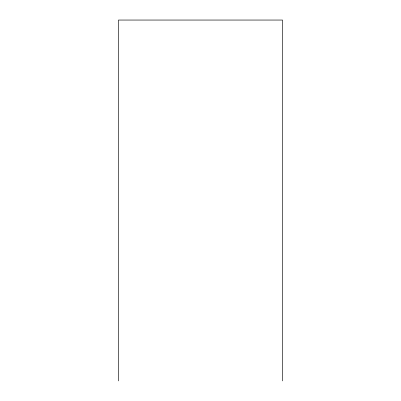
<?xml version="1.0" encoding="UTF-8"?>
<svg xmlns="http://www.w3.org/2000/svg" width="401" height="401" viewBox="0 0 401 401"><rect width="100%" height="100%" fill="white"/><g stroke="black" fill="none" stroke-linecap="round" stroke-linejoin="round"><path stroke-width="0.6" d="M282.555 380.95L282.555 20.05L118.445 20.05L118.445 380.95"/></g></svg>
